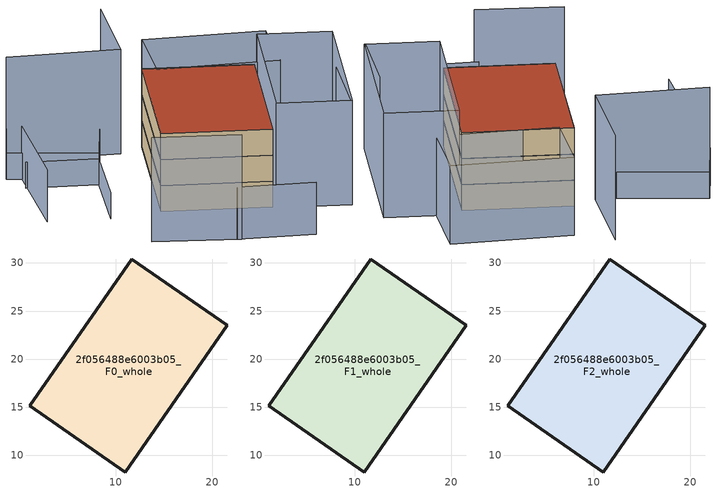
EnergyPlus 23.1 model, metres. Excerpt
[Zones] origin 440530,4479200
2f056488e6003b05_F0_whole
 floor ground (EU_floor_Construction): 10.96,8.29 21.56,23.53 11.67,30.41 1.07,15.17 z0
 wall outside (EU_wall_Construction): 11.67,30.41 21.56,23.53 10.96,8.29 1.07,15.17 11.67,30.41 z0:3
2f056488e6003b05_F1_whole
 floor to 2f056488e6003b05_F0_whole (EU_floor_Construction): 10.95,8.29 21.56,23.53 11.67,30.41 1.06,15.17 z3
 wall outside (EU_wall_Construction): 11.67,30.41 21.56,23.53 10.96,8.29 1.07,15.17 11.67,30.41 z3:6
2f056488e6003b05_F2_whole
 floor to 2f056488e6003b05_F1_whole (EU_floor_Construction): 10.95,8.29 21.56,23.53 11.67,30.41 1.06,15.17 z6
 wall outside (EU_wall_Construction): 11.67,30.41 21.56,23.53 10.96,8.29 1.07,15.17 11.67,30.41 z6:9
 roof outside (EU_roof_Construction): 21.56,23.53 10.96,8.29 1.07,15.17 11.67,30.41 z9
shading: 2.14,3.96 9.41,-0.53 / -3.89,32.04 -9.89,21.01 z0:6; -5.23,9.35 2.54,3.67 / 17.8,3.57 22.77,11.58 / 14.61,40.49 8.71,30.47 / 8.71,30.47 -1.98,36.76 / 11.18,7.98 22.47,24.19 / 22.47,24.19 29.11,19.57 / 29.11,19.57 17.83,3.35 / 17.83,3.35 11.18,7.98 z0:12; -5.38,29.62 1.14,25.29 / 1.14,25.29 -4.2,17.24 / 6.75,31.62 2.2,26.44 / 2.2,26.44 -5.27,32.99 / -5.27,32.99 -0.72,38.18 / -0.72,38.18 6.75,31.62 z0:3; 24.35,22.49 12.78,29.26 / 12.78,29.26 17.1,36.64 / 17.1,36.64 28.67,29.86 / 28.67,29.86 24.35,22.49 z0:9
[Building]
EU S2 Campaign: North Axis=0; Terrain=City; Solar Distribution=FullExterior
[Site:Location]
Madrid: Latitude=40.5; Longitude=-3.5; Time Zone=1; Elevation=609
[SizingPeriod:WeatherFileDays]
AnnualSizingPeriod: Begin Month=1; Begin Day of Month=1; End Month=12; End Day of Month=31; Day of Week for Start Day=Monday; Use Weather File Daylight Saving Period=No; Use Weather File Rain and Snow Indicators=No
[MATERIAL]
EU_InternalMass_Material: Roughness=MediumRough; Thickness=0.1; Conductivity=1; Density=1800; Specific Heat=900; Thermal Absorptance=0.9; Solar Absorptance=0.7; Visible Absorptance=0.7
[MATERIAL:NOMASS] Roughness=MediumRough; Thermal Absorptance=0.9; Solar Absorptance=0.7; Visible Absorptance=0.7
Name | Thermal Resistance
EU_wall_NoMass | 1.60022
EU_roof_NoMass | 1.57597
EU_floor_NoMass | 0.470652
[CONSTRUCTION]
EU_wall_Construction: EU_wall_NoMass
EU_roof_Construction: EU_roof_NoMass
EU_floor_Construction: EU_floor_NoMass
EU_InternalMass_Construction: EU_InternalMass_Material
[ZONE] Type=1; Multiplier=1; Ceiling Height=autocalculate; Volume=670.995; Floor Area=autocalculate; Part of Total Floor Area=Yes
2f056488e6003b05_F0_whole; 2f056488e6003b05_F1_whole; 2f056488e6003b05_F2_whole
[INTERNALMASS] Construction=EU_InternalMass_Construction; Surface Area=223.665
Name | Zone or ZoneList
2f056488e6003b05_F0_whole_EU_InternalMass | 2f056488e6003b05_F0_whole
2f056488e6003b05_F1_whole_EU_InternalMass | 2f056488e6003b05_F1_whole
2f056488e6003b05_F2_whole_EU_InternalMass | 2f056488e6003b05_F2_whole
[OTHEREQUIPMENT] Fuel Type=Electricity; Design Level Calculation Method=Watts/Area; Power per Zone Floor Area=1; Fraction Latent=0; Fraction Radiant=0; Fraction Lost=0; Carbon Dioxide Generation Rate=0; EndUse Subcategory=EU_Step8_InternalGains
Name | Zone or ZoneList or Space or SpaceList | Schedule
EU_Step8_InternalGain_2f056488e6003b05_F0_whole_f000 | 2f056488e6003b05_F0_whole | EU_Step8_GainSchedule_2f056488e6003b05_F0_whole_f000
EU_Step8_InternalGain_2f056488e6003b05_F1_whole_f000 | 2f056488e6003b05_F1_whole | EU_Step8_GainSchedule_2f056488e6003b05_F1_whole_f000
EU_Step8_InternalGain_2f056488e6003b05_F2_whole_f000 | 2f056488e6003b05_F2_whole | EU_Step8_GainSchedule_2f056488e6003b05_F2_whole_f000
[ZONEVENTILATION:DESIGNFLOWRATE] Schedule=EU_AlwaysOn; Design Flow Rate Calculation Method=AirChanges/Hour; Air Changes per Hour=0.480704; Ventilation Type=Natural; Fan Pressure Rise=0; Fan Total Efficiency=1; Constant Term Coefficient=1; Temperature Term Coefficient=0; Velocity Term Coefficient=0; Velocity Squared Term Coefficient=0; Minimum Indoor Temperature=-100; Maximum Indoor Temperature=100; Delta Temperature=-100; Minimum Outdoor Temperature=-100; Maximum Outdoor Temperature=100; Maximum Wind Speed=40
Name | Zone or ZoneList or Space or SpaceList
EU_ConstantAir_2f056488e6003b05_F0_whole | 2f056488e6003b05_F0_whole
EU_ConstantAir_2f056488e6003b05_F1_whole | 2f056488e6003b05_F1_whole
EU_ConstantAir_2f056488e6003b05_F2_whole | 2f056488e6003b05_F2_whole
[HVACTEMPLATE:THERMOSTAT] Constant Heating Setpoint=20; Constant Cooling Setpoint=50
EU_HeatOnly_2f056488e6003b05_F0_whole; EU_HeatOnly_2f056488e6003b05_F1_whole; EU_HeatOnly_2f056488e6003b05_F2_whole
[HVACTEMPLATE:ZONE:IDEALLOADSAIRSYSTEM] System Availability Schedule=EU_AlwaysOn; Maximum Heating Supply Air Temperature=50; Minimum Cooling Supply Air Temperature=13; Maximum Heating Supply Air Humidity Ratio=0.0156; Minimum Cooling Supply Air Humidity Ratio=0.0077; Heating Limit=NoLimit; Cooling Limit=NoLimit; Heating Availability Schedule=EU_AlwaysOn; Cooling Availability Schedule=EU_CoolingOff; Dehumidification Control Type=ConstantSensibleHeatRatio; Cooling Sensible Heat Ratio=0.7; Dehumidification Setpoint=60; Humidification Control Type=None; Humidification Setpoint=30; Outdoor Air Method=None; Outdoor Air Flow Rate per Person=0.00944; Outdoor Air Flow Rate per Zone Floor Area=0; Outdoor Air Flow Rate per Zone=0; Demand Controlled Ventilation Type=None; Outdoor Air Economizer Type=NoEconomizer; Heat Recovery Type=None; Sensible Heat Recovery Effectiveness=0.7; Latent Heat Recovery Effectiveness=0.65
Name | Template Thermostat
2f056488e6003b05_F0_whole | EU_HeatOnly_2f056488e6003b05_F0_whole
2f056488e6003b05_F1_whole | EU_HeatOnly_2f056488e6003b05_F1_whole
2f056488e6003b05_F2_whole | EU_HeatOnly_2f056488e6003b05_F2_whole
[SIZING:ZONE] Zone Cooling Design Supply Air Temperature Input Method=SupplyAirTemperature; Zone Cooling Design Supply Air Temperature=13; Zone Heating Design Supply Air Temperature Input Method=SupplyAirTemperature; Zone Heating Design Supply Air Temperature=50; Zone Cooling Design Supply Air Humidity Ratio=0.008; Zone Heating Design Supply Air Humidity Ratio=0.008; Cooling Design Air Flow Method=DesignDay; Cooling Design Air Flow Rate=0; Cooling Minimum Air Flow per Zone Floor Area=0.000762; Cooling Minimum Air Flow=0; Cooling Minimum Air Flow Fraction=0.2; Heating Design Air Flow Method=DesignDay; Heating Design Air Flow Rate=0; Heating Maximum Air Flow per Zone Floor Area=0.002032; Heating Maximum Air Flow=0.141576; Heating Maximum Air Flow Fraction=0.3; Account for Dedicated Outdoor Air System=No; Dedicated Outdoor Air System Control Strategy=NeutralSupplyAir; Dedicated Outdoor Air Low Setpoint Temperature for Design=autosize; Dedicated Outdoor Air High Setpoint Temperature for Design=autosize; Zone Load Sizing Method=Sensible Load Only No Latent Load; Zone Latent Cooling Design Supply Air Humidity Ratio Input Method=HumidityRatioDifference; Zone Cooling Design Supply Air Humidity Ratio Difference=0.005; Zone Latent Heating Design Supply Air Humidity Ratio Input Method=HumidityRatioDifference; Zone Humidification Design Supply Air Humidity Ratio Difference=0.005
2f056488e6003b05_F0_whole; 2f056488e6003b05_F1_whole; 2f056488e6003b05_F2_whole
[SCHEDULE:CONSTANT]
Name | Hourly Value
EU_AlwaysOn | 1
EU_CoolingOff | 0
[SCHEDULE:FILE] Column Number=1; Rows to Skip at Top=0; Number of Hours of Data=8760; Column Separator=Comma; Interpolate to Timestep=No; Minutes per Item=60; Adjust Schedule for Daylight Savings=Yes
Name | File
EU_Step8_GainSchedule_2f056488e6003b05_F0_whole_f000 | ../../schedules/2f056488e6003b05/2f056488e6003b05_F0_whole_f000_gain.csv
EU_Step8_GainSchedule_2f056488e6003b05_F1_whole_f000 | ../../schedules/2f056488e6003b05/2f056488e6003b05_F1_whole_f000_gain.csv
EU_Step8_GainSchedule_2f056488e6003b05_F2_whole_f000 | ../../schedules/2f056488e6003b05/2f056488e6003b05_F2_whole_f000_gain.csv
